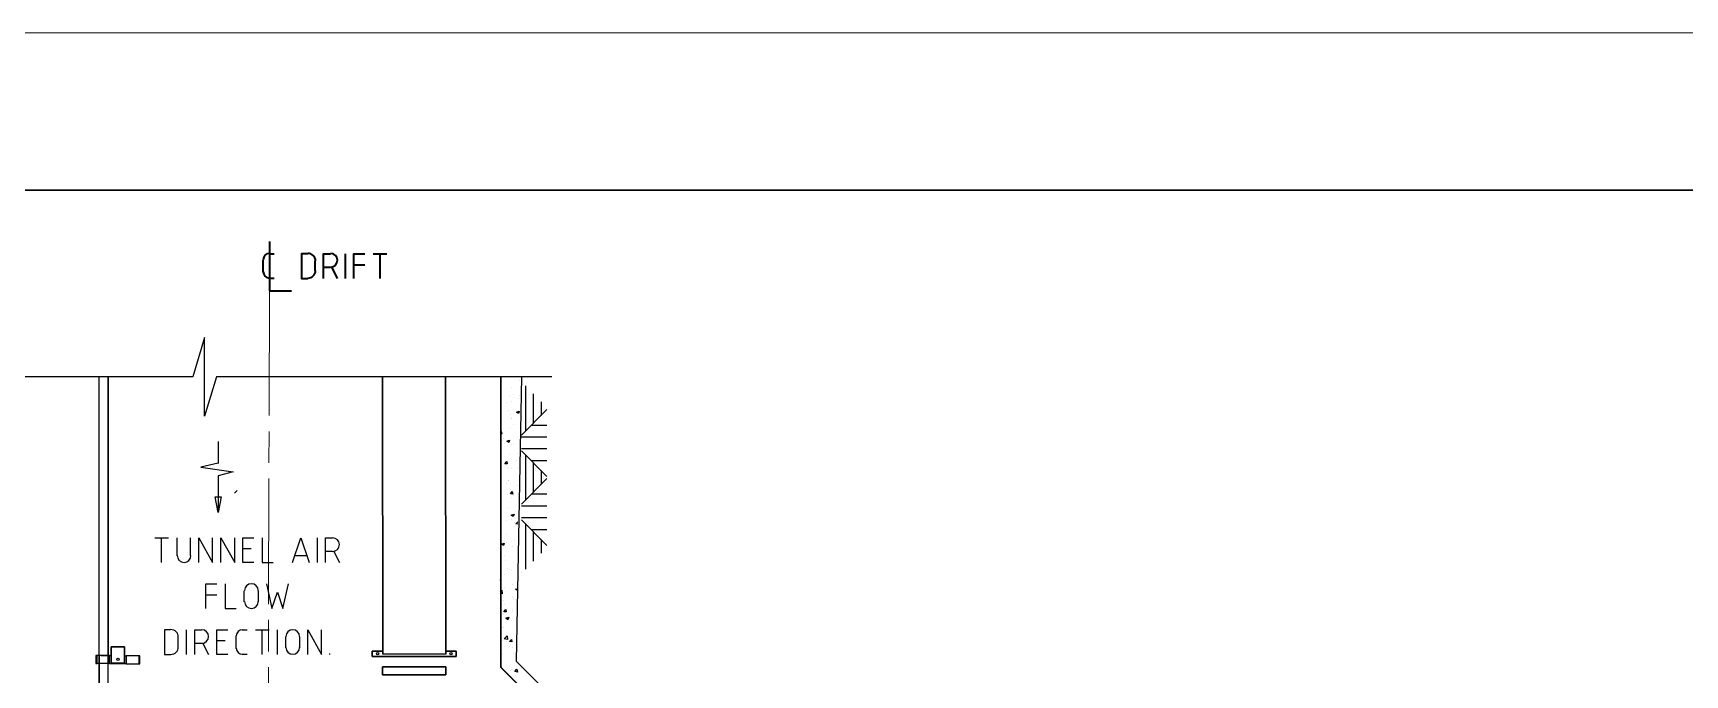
# Model space of a CAD drawing. Header units: inches. Extents: x 0 to 63075, y 0 to 44550.
# Drawn here: x 8987 to 24746, y 38423 to 44550 of the extents above; entities that cross this region are included whole.
import ezdxf

# ---------------------------------------------------------------- set-up
doc = ezdxf.new("R2010")
doc.units = ezdxf.units.IN
doc.header["$MEASUREMENT"] = 0
doc.linetypes.add('ACAD_ISO08W100', pattern=[36, 24, -3, 6, -3])
doc.layers.get('Defpoints').update_dxf_attribs({"color": 140, "lineweight": 18})
doc.layers.add('DIGITAL_SIGNATURE', color=7, linetype='Continuous', lineweight=50)
doc.layers.add('PDF2_Geometry', color=7, linetype='Continuous')
doc.styles.add('BORDER TEXT STYLE', font='isocpeur.ttf')
doc.styles.get("Standard").update_dxf_attribs({"font": 'arial.ttf'})

# ---------------------------------------------------------------- blocks, each defined once
blk = doc.blocks.new('MCSI-BORDER')
at = {"color": 4, "transparency": 33554687}
blk.add_lwpolyline([(-585.62, 508.35), (218.38, 508.35), (218.38, -45.65), (-585.62, -45.65)], close=True, dxfattribs=at)
blk.add_lwpolyline([(-585.62, 508.35), (-585.62, 18.35), (88.35, 18.35), (88.35, 66.92), (218.38, 66.92), (218.38, 508.35), (-585.62, 508.35)], close=True)
at = {"layer": 'Defpoints', "transparency": 33554687}
blk.add_lwpolyline([(-604.12, 528.35), (236.88, 528.35), (236.88, -65.65), (-604.12, -65.65)], close=True, dxfattribs=at)
at = {"transparency": 33554687, "style": 'BORDER TEXT STYLE'}
for tag, p, height in [('CONTRACTOR_D_NUMBER', (118.22, 59.24), 3.5), ('RE-NUM-1', (192.38, 59.24), 3.5), ('WORLEY_D_NUMBER', (118.06, 48.63), 3.5), ('RE-NUM-2', (192.38, 48.57), 3.5), ('TL_LINE01', (92.79, 12.29), 3.5), ('TL_DESIGNBY', (30, 10.56), 2.5), ('TL_DRAWNBY', (60.57, 10.56), 2.5), ('TL_LINE02', (92.79, 6.44), 3.5), ('RV_DES01', (-460.5, 4.88), 2.5), ('RV_APP01', (-449.67, 4.88), 2.5), ('RV_DES07', (-305.65, 4.88), 2.5), ('RV_APP13', (-294.82, 4.88), 2.5), ('RV_R01', (-582.92, 2.53), 2.5), ('RV_DATE01', (-574.12, 2.53), 2.5), ('RV_DESC01', (-558.9, 2.53), 2.5), ('RV_R07', (-428.07, 2.53), 2.5), ('RV_DATE07', (-419.27, 2.53), 2.5), ('RV_DESC07', (-404.06, 2.53), 2.5), ('RF_DWGNO01', (-273.93, 2.53), 2.5), ('RF_DWGTITLE01', (-223.49, 2.92), 2.5), ('RV_CHK01', (-460.5, 0.48), 2.5), ('RV_APP02', (-440.75, -0.3), 2.5), ('RV_CHK07', (-305.65, 0.48), 2.5), ('RV_APP14', (-289.41, -0.3), 2.5), ('TL_PROJECTNO', (0, 0), 2.5), ('TL_CHKDESBY', (30, 0), 2.5), ('TL_CHKDWNBY', (60.57, 0), 2.5), ('TL_LINE03', (92.79, 0.39), 3.5), ('RV_DES02', (-460.5, -4.26), 2.5), ('RV_APP03', (-449.67, -4.25), 2.5), ('RV_DES08', (-305.65, -4.26), 2.5), ('RV_APP15', (-294.82, -4.25), 2.5), ('TL_LINE04', (92.75, -5.16), 3.5), ('RV_R02', (-582.92, -6.47), 2.5), ('RV_DATE02', (-574.12, -6.51), 2.5), ('RV_DESC02', (-558.9, -6.51), 2.5), ('RV_R08', (-428.07, -6.47), 2.5), ('RV_DATE08', (-419.27, -6.51), 2.5), ('RV_DESC08', (-404.06, -6.51), 2.5), ('RF_DWGTITLE02', (-223.51, -6.15), 2.5), ('RV_CHK02', (-460.5, -8.71), 2.5), ('RV_CHK08', (-305.65, -8.71), 2.5), ('RF_DWGNO02', (-274.04, -6.84), 2.5), ('RV_APP04', (-444.26, -9.43), 2.5), ('RV_APP16', (-289.41, -9.43), 2.5), ('TL_CONTNO', (0, -10.66), 2.5), ('TL_LEADENG', (30, -10.66), 2.5), ('TL_LEAPPDATE', (60.57, -10.47), 2.5), ('RV_APP05', (-449.67, -12.91), 2.5), ('RV_APP17', (-294.82, -12.91), 2.5), ('RV_R03', (-582.92, -15.09), 2.5), ('RV_DES03', (-460.5, -13.26), 2.5), ('RV_R09', (-428.07, -15.09), 2.5), ('RV_DES09', (-305.65, -13.26), 2.5), ('TL_LINE05', (92.62, -14.67), 3.5), ('RV_DATE03', (-574.12, -15.14), 2.5), ('RV_DESC03', (-558.9, -15.13), 2.5), ('RV_DATE09', (-419.27, -15.14), 2.5), ('RV_DESC09', (-404.06, -15.13), 2.5), ('RF_DWGNO03', (-274.04, -15.53), 2.5), ('RF_DWGTITLE03', (-223.49, -15.22), 2.5), ('RV_CHK03', (-460.5, -17.78), 2.5), ('RV_APP06', (-444.26, -18.09), 2.5), ('RV_CHK09', (-305.65, -17.78), 2.5), ('RV_APP18', (-289.41, -18.09), 2.5), ('TL_DRAWINGSIZE', (0, -21.12), 2.5), ('TL_AREAPROJENG', (30, -21.12), 2.5), ('TL_ENGMANGER', (60.57, -21.32), 2.5), ('TL_LINE06', (92.62, -20.72), 3.5), ('RV_DES04', (-460.5, -22.25), 2.5), ('RV_APP07', (-449.67, -21.89), 2.5), ('RV_DES10', (-305.65, -22.25), 2.5), ('RV_APP19', (-294.82, -21.89), 2.5), ('RV_R04', (-582.92, -24.6), 2.5), ('RV_DATE04', (-574.12, -24.55), 2.5), ('RV_DESC04', (-558.9, -24.64), 2.5), ('RV_R10', (-428.07, -24.6), 2.5), ('RV_DATE10', (-419.27, -24.55), 2.5), ('RV_DESC10', (-404.06, -24.64), 2.5), ('RF_DWGNO04', (-274.04, -25.02), 2.5), ('RF_DWGTITLE04', (-223.49, -24.35), 2.5), ('RV_CHK04', (-460.5, -26.66), 2.5), ('RV_APP08', (-444.26, -27.07), 2.5), ('RV_CHK10', (-305.65, -26.66), 2.5), ('RV_APP20', (-289.41, -27.07), 2.5), ('TL_LINE07', (92.62, -26.69), 3.5), ('RV_DES05', (-460.5, -31.47), 2.5), ('RV_APP09', (-449.67, -31.06), 2.5), ('RV_DES11', (-305.65, -31.47), 2.5), ('RV_APP21', (-294.82, -31.51), 2.5), ('TL_LINE08', (92.55, -32.01), 3.5), ('RV_R05', (-582.92, -33.41), 2.5), ('RV_DATE05', (-574.12, -33.46), 2.5), ('RV_DESC05', (-558.9, -33.56), 2.5), ('RV_R11', (-428.07, -33.41), 2.5), ('RV_DATE11', (-419.27, -33.46), 2.5), ('RV_DESC11', (-404.06, -33.56), 2.5), ('RF_DWGNO05', (-274.04, -33.59), 2.5), ('RF_DWGTITLE05', (-223.49, -33.29), 2.5), ('TL_PLOTSCALE', (0.29, -32.07), 2.5), ('TL_PROJMANGER', (30.29, -32.07), 2.5), ('TL_PMAPPDATE', (60.57, -32.17), 2.5), ('RV_CHK05', (-460.5, -35.88), 2.5), ('RV_CHK11', (-305.65, -35.88), 2.5), ('RV_APP10', (-444.26, -36.23), 2.5), ('RV_APP22', (-289.41, -36.23), 2.5), ('RV_DES06', (-460.5, -40.32), 2.5), ('RV_APP11', (-449.67, -40.07), 2.5), ('RV_DES12', (-305.65, -40.32), 2.5), ('RV_APP23', (-294.82, -40.07), 2.5), ('RV_R06', (-582.92, -42.23), 2.5), ('RV_DATE06', (-574.12, -42.28), 2.5), ('RV_DESC06', (-559.2, -42.28), 2.5), ('RV_R12', (-428.07, -42.23), 2.5), ('RV_DATE12', (-419.27, -42.28), 2.5), ('RV_DESC12', (-404.35, -42.28), 2.5), ('RF_DWGNO06', (-274.04, -42.39), 2.5), ('TL_CLIENT', (30.29, -42.15), 2.5), ('TL_CIAPPDATE', (60.57, -42.15), 2.5), ('TL_SCALE', (97.32, -42.8), 3.5), ('OT-CLIENT_DWGNO01', (147.41, -43.12), 3.5), ('RF_DWGTITLE06', (-223.49, -42.52), 2.5), ('TL_CADFILENAME', (-1, -42.67), 2.5), ('TL_REV', (211.59, -43.09), 2.5), ('RV_CHK06', (-460.5, -44.77), 2.5), ('RV_APP12', (-444.26, -45.25), 2.5), ('RV_CHK12', (-305.65, -44.77), 2.5), ('RV_APP24', (-289.41, -45.25), 2.5)]:
    blk.add_attdef(tag, p, '', height=height, dxfattribs=at)
at = {"transparency": 33554687, "style": 'BORDER TEXT STYLE', "width": 0.9}
blk.add_attdef('TL_PRODUCEDBY', (0, 10.56), '', height=2.5, dxfattribs=at)
at = {"layer": 'DIGITAL_SIGNATURE'}
for tag, p in [('VENDOR', (89.23, 59.43)), ('JACOBS', (89.24, 48.59))]:
    blk.add_attdef(tag, p, '', height=2, dxfattribs=at)
blk = doc.blocks.new('1693 Drift')
at = {"linetype": 'ACAD_ISO08W100', "lineweight": 0, "ltscale": 50}
blk.add_lwpolyline([(-181363, -30251), (-181299, -6896)], dxfattribs=at)
at = {"layer": 'PDF2_Geometry', "lineweight": 35}
for points in [[(-181299, -6988), (-181299, -7459), (-181089, -7459)], [(-181360, -7281), (-181360, -7163)], [(-181302, -7106), (-181255, -7106)], [(-180934, -7106), (-180994, -7106), (-180994, -7341), (-180934, -7341)], [(-180864, -7268), (-180864, -7176)], [(-180784, -7341), (-180784, -7106), (-180718, -7106)], [(-180718, -7236), (-180784, -7236)], [(-180705, -7236), (-180654, -7341)], [(-180575, -7341), (-180575, -7106)], [(-180495, -7341), (-180495, -7106), (-180390, -7106)], [(-180495, -7211), (-180390, -7211)], [(-180311, -7106), (-180181, -7106)], [(-180244, -7341), (-180244, -7106)], [(-181255, -7341), (-181302, -7341)]]:
    blk.add_lwpolyline(points, dxfattribs=at)
at = {"layer": 'PDF2_Geometry', "lineweight": 25}
for points in [[(-178607, -8279), (-181804, -8279), (-181919, -8657), (-181919, -7904), (-182030, -8279), (-185440, -8279)], [(-181789, -8898), (-181789, -9108)], [(-181789, -9105), (-181954, -9143), (-181646, -9188), (-181789, -9226), (-181789, -9575), (-181817, -9426), (-181760, -9426), (-181789, -9575)], [(-182392, -9817), (-182262, -9817)], [(-182329, -10052), (-182329, -9817)], [(-182183, -9817), (-182183, -9988)], [(-182052, -9988), (-182052, -9817)], [(-181973, -10052), (-181973, -9817), (-181843, -10052), (-181843, -9817)], [(-181763, -10052), (-181763, -9817), (-181630, -10052), (-181630, -9817)], [(-181449, -10052), (-181553, -10052), (-181553, -9817), (-181449, -9817)], [(-181474, -9922), (-181553, -9922)], [(-181369, -9817), (-181369, -10052), (-181264, -10052)], [(-181080, -10052), (-181000, -9817), (-180921, -10052)], [(-180842, -10052), (-180842, -9817)], [(-180765, -10052), (-180765, -9817), (-180699, -9817)], [(-180943, -9988), (-181058, -9988)], [(-180699, -9947), (-180765, -9947)], [(-180686, -9947), (-180632, -10052)], [(-181906, -10491), (-181906, -10255), (-181801, -10255)], [(-181906, -10360), (-181801, -10360)], [(-181722, -10255), (-181722, -10491), (-181617, -10491)], [(-181541, -10427), (-181541, -10322)], [(-181407, -10322), (-181407, -10427)], [(-181328, -10255), (-181277, -10491), (-181223, -10335), (-181172, -10491), (-181118, -10255)], [(-182243, -10694), (-182300, -10694), (-182300, -10932), (-182243, -10932)], [(-182090, -10932), (-182090, -10694)], [(-182011, -10932), (-182011, -10694), (-181947, -10694)], [(-181696, -10932), (-181801, -10932), (-181801, -10694), (-181696, -10694)], [(-181560, -10694), (-181512, -10694)], [(-181433, -10694), (-181302, -10694)], [(-181369, -10932), (-181369, -10694)], [(-181223, -10932), (-181223, -10694)], [(-180934, -10932), (-180934, -10694), (-180803, -10932), (-180803, -10694)], [(-182170, -10859), (-182170, -10767)], [(-181947, -10827), (-182011, -10827)], [(-181935, -10827), (-181881, -10932)], [(-181722, -10799), (-181801, -10799)], [(-181617, -10872), (-181617, -10754)], [(-181143, -10866), (-181143, -10761)], [(-181013, -10761), (-181013, -10866)], [(-181512, -10932), (-181560, -10932)], [(-180724, -10932), (-180724, -10920)]]:
    blk.add_lwpolyline(points, dxfattribs=at)
at = {"layer": 'PDF2_Geometry', "color": 252, "lineweight": 25, "true_color": 0x939598}
for points in [[(-182920, -13942), (-182923, -10939), (-182923, -8282)], [(-182923, -10939), (-182923, -8282)], [(-182840, -13942), (-182840, -10939), (-182840, -8282)], [(-182840, -8282), (-182840, -10939)], [(-182809, -10856), (-182809, -11015), (-182809, -10856)], [(-182682, -10856), (-182809, -10856), (-182682, -10856)], [(-182682, -10856), (-182682, -11015), (-182682, -10856)], [(-182825, -10939), (-182840, -10939), (-182923, -10939), (-182945, -10939)], [(-182825, -11018), (-182840, -11018), (-182923, -11018), (-182945, -11018)], [(-182840, -13942), (-182840, -10939), (-182844, -10939), (-182850, -10942), (-182879, -10942), (-182907, -10942), (-182917, -10939), (-182923, -10939), (-182923, -13942)], [(-182923, -10939), (-182923, -10939)], [(-182682, -10942), (-182675, -10942), (-182666, -10942), (-182666, -11021), (-182825, -11021), (-182825, -10942), (-182825, -10939), (-182815, -10939), (-182815, -10942), (-182809, -10942)], [(-182825, -10942), (-182825, -10942)], [(-182809, -11015), (-182682, -11015), (-182809, -11015)], [(-182675, -10942), (-182675, -10942)], [(-182545, -10942), (-182666, -10942)], [(-182666, -11021), (-182666, -11021)], [(-182666, -11021), (-182666, -11021)], [(-182666, -11021), (-182545, -11021)]]:
    blk.add_lwpolyline(points, dxfattribs=at)
at = {"layer": 'PDF2_Geometry', "color": 253, "lineweight": 25, "true_color": 0x999999}
for points in [[(-179618, -10929), (-179621, -8282), (-179618, -10929), (-180219, -10929), (-180222, -8282), (-180219, -10929)], [(-179097, -8279), (-179097, -11053), (-177095, -13055), (-159079, -13055), (-159079, -19062), (-177095, -19062), (-179097, -21064), (-179094, -29905)], [(-179094, -11053), (-179094, -8282), (-179094, -11053), (-177092, -13055), (-159079, -13055), (-159079, -19062), (-177092, -19062), (-179094, -21060), (-179094, -29902)], [(-179049, -8282), (-179049, -8282)], [(-178897, -8279), (-178947, -10993), (-177034, -12906), (-158929, -12906), (-158929, -19211), (-177034, -19211), (-178938, -21114), (-178925, -29905)], [(-178913, -8320), (-178913, -8320)], [(-179014, -8469), (-179014, -8469)], [(-178989, -8387), (-178989, -8387)], [(-178976, -8447), (-178976, -8447)], [(-178922, -8485), (-178922, -8485)], [(-178916, -8457), (-178916, -8457)], [(-178858, -8368), (-178858, -8800)], [(-178785, -8444), (-178785, -8727)], [(-179043, -8527), (-179043, -8527)], [(-179017, -8606), (-179017, -8606)], [(-178998, -8641), (-178998, -8641)], [(-178995, -8514), (-178995, -8514)], [(-178897, -8838), (-178655, -8593)], [(-178709, -8520), (-178709, -8650)], [(-179097, -8813), (-179090, -8803), (-179084, -8825), (-179097, -8825)], [(-179005, -8768), (-179005, -8768)], [(-178995, -8679), (-178995, -8679)], [(-178992, -8676), (-178992, -8676)], [(-178973, -8739), (-178973, -8739)], [(-178655, -8746), (-178804, -8746)], [(-179075, -8889), (-179075, -8889)], [(-179071, -8873), (-179071, -8873)], [(-179008, -8895), (-179008, -8895)], [(-178989, -8924), (-178989, -8924)], [(-178976, -8930), (-178976, -8930)], [(-178655, -8857), (-178897, -8857)], [(-178655, -8968), (-178897, -8968)], [(-179014, -9022), (-179014, -9022)], [(-178944, -9076), (-178944, -9076)], [(-178935, -9010), (-178935, -9010)], [(-178897, -8987), (-178655, -9232)], [(-178858, -9025), (-178858, -9458)], [(-178655, -9083), (-178804, -9083)], [(-178785, -9102), (-178785, -9381)], [(-179040, -9296), (-179040, -9296)], [(-179033, -9159), (-179033, -9159)], [(-179021, -9273), (-179021, -9273)], [(-179017, -9146), (-179017, -9146)], [(-179017, -9270), (-179017, -9270)], [(-178992, -9159), (-178992, -9159)], [(-178938, -9146), (-178938, -9146)], [(-178897, -9496), (-178655, -9251)], [(-178709, -9175), (-178709, -9308)], [(-179027, -9400), (-179027, -9400)], [(-178995, -9429), (-178995, -9429)], [(-178976, -9413), (-178976, -9413)], [(-178938, -9321), (-178938, -9321)], [(-178655, -9400), (-178804, -9400)], [(-179094, -9464), (-179094, -9464)], [(-179094, -9578), (-179094, -9578)], [(-179030, -9528), (-179030, -9528)], [(-178655, -9515), (-178897, -9515)], [(-179087, -9709), (-179087, -9709)], [(-179036, -9655), (-179036, -9655)], [(-178992, -9642), (-178992, -9642)], [(-178963, -9667), (-178963, -9667)], [(-178954, -9696), (-178954, -9696)], [(-178932, -9686), (-178951, -9683), (-178932, -9664)], [(-178655, -9626), (-178897, -9626)], [(-178897, -9645), (-178655, -9890)], [(-178858, -9683), (-178858, -10116)], [(-178655, -9741), (-178804, -9741)], [(-178785, -9756), (-178785, -10039)], [(-179056, -9849), (-179056, -9849)], [(-179046, -9909), (-179046, -9909)], [(-179040, -9782), (-179040, -9782)], [(-179040, -9861), (-179040, -9861)], [(-178979, -9896), (-178979, -9896)], [(-178960, -9836), (-178960, -9836)], [(-178709, -9833), (-178709, -9963)], [(-179059, -9985), (-179059, -9985)], [(-179049, -10036), (-179049, -10036)], [(-179097, -10236), (-179094, -10236), (-179097, -10217)], [(-179056, -10163), (-179056, -10163)], [(-179033, -10106), (-179033, -10106)], [(-179014, -10116), (-179014, -10116)], [(-178995, -10125), (-178995, -10125)], [(-178897, -10150), (-178897, -10150)], [(-179097, -10332), (-179084, -10316), (-179081, -10351), (-179097, -10348)], [(-179059, -10290), (-179059, -10290)], [(-178986, -10259), (-178986, -10259)], [(-178979, -10379), (-178979, -10379)], [(-178976, -10386), (-178976, -10386)], [(-178941, -10316), (-178954, -10306), (-178941, -10303)], [(-179075, -10535), (-179075, -10535)], [(-179068, -10545), (-179068, -10545)], [(-179065, -10417), (-179065, -10417)], [(-179062, -10452), (-179062, -10452)], [(-178979, -10503), (-178979, -10503)], [(-178979, -10522), (-178979, -10522)], [(-179081, -10675), (-179081, -10675)], [(-179071, -10672), (-179071, -10672)], [(-178995, -10605), (-178995, -10605)], [(-179078, -10799), (-179078, -10799)], [(-179036, -10805), (-179036, -10805)], [(-179008, -10850), (-179008, -10850)], [(-178982, -10862), (-178982, -10862)], [(-180320, -10900), (-180320, -10951), (-180320, -10900)], [(-180320, -10951), (-179520, -10951), (-180320, -10951)], [(-179520, -10900), (-179520, -10951), (-179520, -10900)], [(-179081, -10926), (-179081, -10926)], [(-180222, -11050), (-179618, -11050), (-180222, -11050)], [(-179087, -11053), (-179087, -11053)], [(-179084, -11043), (-179084, -11043)], [(-178998, -11088), (-178998, -11088)], [(-178995, -11075), (-178995, -11075)], [(-178900, -11063), (-178900, -11063)]]:
    blk.add_lwpolyline(points, dxfattribs=at)
for points in [[(-178919, -8609), (-178925, -8631), (-178944, -8619)], [(-179011, -8886), (-179017, -8908), (-179036, -8895)], [(-179036, -9089), (-179033, -9111), (-179056, -9111)], [(-178986, -9375), (-178979, -9400), (-179002, -9397)], [(-178967, -9591), (-178976, -9613), (-178995, -9601)], [(-179062, -9868), (-179068, -9890), (-179087, -9877)], [(-179046, -10500), (-179043, -10522), (-179065, -10522)], [(-179017, -10573), (-179027, -10599), (-179046, -10583)], [(-179030, -10786), (-179062, -10780), (-179033, -10751)], [(-178992, -10786), (-178989, -10811), (-179011, -10808)], [(-180219, -10900), (-180320, -10900)], [(-179520, -10900), (-179618, -10900)], [(-180222, -11050), (-180222, -11126), (-179618, -11126), (-179618, -11050)], [(-180222, -11126), (-180222, -11050), (-179618, -11050), (-179618, -11126)], [(-178941, -11072), (-178935, -11098), (-178960, -11094)]]:
    blk.add_lwpolyline(points, close=True, dxfattribs=at)
at = {"layer": 'PDF2_Geometry', "color": 28, "lineweight": 25, "true_color": 0x0d0d0d}
blk.add_lwpolyline([(-181633, -9391), (-181607, -9366)], dxfattribs=at)
at = {"layer": 'PDF2_Geometry', "color": 252, "lineweight": 25, "true_color": 0x939598}
for points in [[(-182945, -10939), (-182955, -10939), (-182955, -11018), (-182945, -11018)], [(-182535, -11021), (-182535, -10942), (-182545, -10942), (-182545, -11021)]]:
    blk.add_lwpolyline(points, close=True, dxfattribs=at)
blk.add_circle((-182744, -10978), 11.1, dxfattribs=at)
blk.add_circle((-182744, -10978), 11.1, dxfattribs=at)
at = {"layer": 'PDF2_Geometry', "color": 253, "lineweight": 25, "true_color": 0x999999}
for centre in [(-180268, -10924), (-180268, -10924), (-179569, -10924), (-179569, -10924)]:
    blk.add_circle(centre, 11.1, dxfattribs=at)
at = {"layer": 'PDF2_Geometry', "lineweight": 35}
for centre, radius, start, end in [((-181301, -7162), 58.8, 90, 180), ((-180932, -7174), 71.5, 0.0055, 90), ((-180716, -7168), 65.1, 270, 90), ((-181301, -7279), 58.8, 180, 270), ((-180932, -7266), 71.5, 270, 0)]:
    blk.add_arc(centre, radius, start, end, dxfattribs=at)
at = {"layer": 'PDF2_Geometry', "lineweight": 25}
for centre, radius, start, end in [((-180697, -9882), 65.1, 270, 90), ((-182114, -9987), 65.1, 180, 0), ((-181472, -10320), 65.1, 0.0055, 180), ((-181472, -10425), 65.1, 180, 0), ((-182241, -10765), 71.5, 0.0055, 90), ((-181946, -10759), 65.1, 270, 90), ((-181558, -10753), 58.8, 90, 180), ((-181078, -10759), 65.1, 0.0055, 180), ((-182241, -10858), 71.5, 270, 0), ((-181558, -10870), 58.8, 180, 270), ((-181078, -10864), 65.1, 180, 0)]:
    blk.add_arc(centre, radius, start, end, dxfattribs=at)

msp = doc.modelspace()

# ---------------------------------------------------------------- block references
at = {"xscale": 75, "yscale": 75, "zscale": 75}
msp.add_blockref('MCSI-BORDER', (45309, 4924), dxfattribs=at)
msp.add_blockref('1693 Drift', (192542, 49549))

doc.saveas('drawing.dxf')
